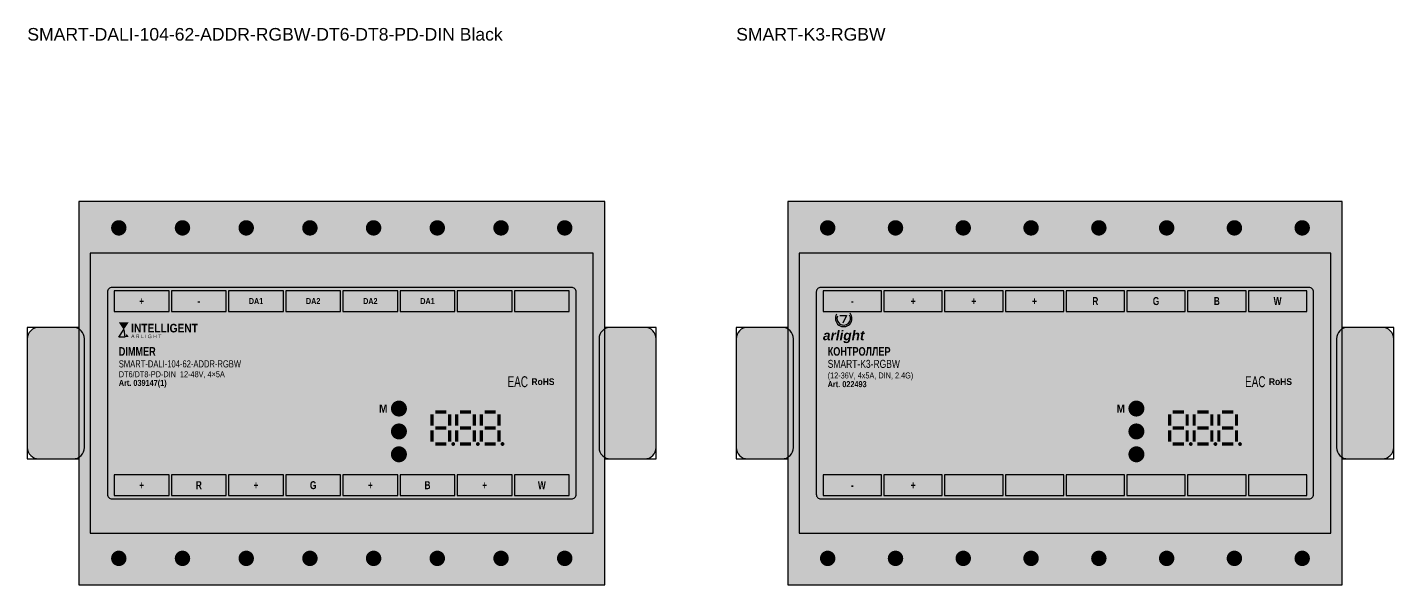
# Model space of a CAD drawing. Header units: millimetres. Extents: x -123 to 1275, y -651 to 54.
# Drawn here: x 496 to 735, y -629.1 to -531.6 of the extents above; entities that cross this region are included whole.
import ezdxf
from ezdxf.enums import TextEntityAlignment as Align

# ---------------------------------------------------------------- set-up
doc = ezdxf.new("R2010")
doc.units = ezdxf.units.MM
doc.styles.add('AL_Arial', font='arial.ttf')
doc.styles.add('AL_ArialBd', font='arialbd.ttf')
doc.styles.add('AL_ArialBdI', font='arialbi.ttf')
doc.styles.add('AL_ArialN', font='ARIALN.TTF')

# ---------------------------------------------------------------- blocks, each defined once
blk = doc.blocks.new('SMART-DALI-104-62-ADDR-RGBW-DT6-DT8-PD-DIN Black')
at = {"true_color": 0x2c2c2e}
blk.add_hatch(color=250, dxfattribs=at).paths.add_polyline_path([(9, -33.5), (101, -33.5), (101, 33.5), (9, 33.5)])
at = {"true_color": 0x0c0c0e}
for points in [[(14.5, 27), (17.5, 27, 0.414214), (17.9, 27.4), (17.9, 30.4, 0.414214), (17.5, 30.8), (14.5, 30.8, 0.414214), (14.1, 30.4), (14.1, 27.4, 0.414214)], [(25.64, 27), (28.64, 27, 0.414214), (29.04, 27.4), (29.04, 30.4, 0.414214), (28.64, 30.8), (25.64, 30.8, 0.414214), (25.24, 30.4), (25.24, 27.4, 0.414214)], [(36.79, 27), (39.79, 27, 0.414214), (40.19, 27.4), (40.19, 30.4, 0.414214), (39.79, 30.8), (36.79, 30.8, 0.414214), (36.39, 30.4), (36.39, 27.4, 0.414214)], [(47.93, 27), (50.93, 27, 0.414214), (51.33, 27.4), (51.33, 30.4, 0.414214), (50.93, 30.8), (47.93, 30.8, 0.414214), (47.53, 30.4), (47.53, 27.4, 0.414214)], [(59.07, 27), (62.07, 27, 0.414214), (62.47, 27.4), (62.47, 30.4, 0.414214), (62.07, 30.8), (59.07, 30.8, 0.414214), (58.67, 30.4), (58.67, 27.4, 0.414214)], [(70.21, 27), (73.21, 27, 0.414214), (73.61, 27.4), (73.61, 30.4, 0.414214), (73.21, 30.8), (70.21, 30.8, 0.414214), (69.81, 30.4), (69.81, 27.4, 0.414214)], [(81.36, 27), (84.36, 27, 0.414214), (84.76, 27.4), (84.76, 30.4, 0.414214), (84.36, 30.8), (81.36, 30.8, 0.414214), (80.96, 30.4), (80.96, 27.4, 0.414214)], [(92.5, 27), (95.5, 27, 0.414214), (95.9, 27.4), (95.9, 30.4, 0.414214), (95.5, 30.8), (92.5, 30.8, 0.414214), (92.1, 30.4), (92.1, 27.4, 0.414214)], [(14.5, -30.8), (17.5, -30.8, 0.414214), (17.9, -30.4), (17.9, -27.4, 0.414214), (17.5, -27), (14.5, -27, 0.414214), (14.1, -27.4), (14.1, -30.4, 0.414214)], [(25.64, -30.8), (28.64, -30.8, 0.414214), (29.04, -30.4), (29.04, -27.4, 0.414214), (28.64, -27), (25.64, -27, 0.414214), (25.24, -27.4), (25.24, -30.4, 0.414214)], [(36.79, -30.8), (39.79, -30.8, 0.414214), (40.19, -30.4), (40.19, -27.4, 0.414214), (39.79, -27), (36.79, -27, 0.414214), (36.39, -27.4), (36.39, -30.4, 0.414214)], [(47.93, -30.8), (50.93, -30.8, 0.414214), (51.33, -30.4), (51.33, -27.4, 0.414214), (50.93, -27), (47.93, -27, 0.414214), (47.53, -27.4), (47.53, -30.4, 0.414214)], [(59.07, -30.8), (62.07, -30.8, 0.414214), (62.47, -30.4), (62.47, -27.4, 0.414214), (62.07, -27), (59.07, -27, 0.414214), (58.67, -27.4), (58.67, -30.4, 0.414214)], [(70.21, -30.8), (73.21, -30.8, 0.414214), (73.61, -30.4), (73.61, -27.4, 0.414214), (73.21, -27), (70.21, -27, 0.414214), (69.81, -27.4), (69.81, -30.4, 0.414214)], [(81.36, -30.8), (84.36, -30.8, 0.414214), (84.76, -30.4), (84.76, -27.4, 0.414214), (84.36, -27), (81.36, -27, 0.414214), (80.96, -27.4), (80.96, -30.4, 0.414214)], [(92.5, -30.8), (95.5, -30.8, 0.414214), (95.9, -30.4), (95.9, -27.4, 0.414214), (95.5, -27), (92.5, -27, 0.414214), (92.1, -27.4), (92.1, -30.4, 0.414214)]]:
    blk.add_hatch(color=168, dxfattribs=at).paths.add_polyline_path(points)
at = {"true_color": 0x42965c}
h = blk.add_hatch(color=105, dxfattribs=at)
edge = h.paths.add_edge_path()
edge.add_arc((16, 28.9), 1.35, 0, 360)
h = blk.add_hatch(color=105, dxfattribs=at)
edge = h.paths.add_edge_path()
edge.add_arc((27.14, 28.9), 1.35, 0, 360)
h = blk.add_hatch(color=105, dxfattribs=at)
edge = h.paths.add_edge_path()
edge.add_arc((38.29, 28.9), 1.35, 0, 360)
h = blk.add_hatch(color=105, dxfattribs=at)
edge = h.paths.add_edge_path()
edge.add_arc((49.43, 28.9), 1.35, 0, 360)
h = blk.add_hatch(color=105, dxfattribs=at)
edge = h.paths.add_edge_path()
edge.add_arc((60.57, 28.9), 1.35, 0, 360)
h = blk.add_hatch(color=105, dxfattribs=at)
edge = h.paths.add_edge_path()
edge.add_arc((71.71, 28.9), 1.35, 0, 360)
h = blk.add_hatch(color=105, dxfattribs=at)
edge = h.paths.add_edge_path()
edge.add_arc((82.86, 28.9), 1.35, 0, 360)
h = blk.add_hatch(color=105, dxfattribs=at)
edge = h.paths.add_edge_path()
edge.add_arc((94, 28.9), 1.35, 0, 360)
at = {"true_color": 0x313133}
blk.add_hatch(color=250, dxfattribs=at).paths.add_polyline_path([(11, -24.5), (99, -24.5), (99, 24.5), (11, 24.5)])
at = {"true_color": 0x101012}
for points in [[(15.2, 19.5), (15.6, 19.5, 0.414214), (15.9, 19.8), (15.9, 23.2, 0.414214), (15.6, 23.5), (15.2, 23.5, 0.414214), (14.9, 23.2), (14.9, 19.8, 0.414214)], [(19.6, 19.5), (20, 19.5, 0.414214), (20.3, 19.8), (20.3, 23.2, 0.414214), (20, 23.5), (19.6, 23.5, 0.414214), (19.3, 23.2), (19.3, 19.8, 0.414214)], [(24, 19.5), (24.4, 19.5, 0.414214), (24.7, 19.8), (24.7, 23.2, 0.414214), (24.4, 23.5), (24, 23.5, 0.414214), (23.7, 23.2), (23.7, 19.8, 0.414214)], [(28.4, 19.5), (28.8, 19.5, 0.414214), (29.1, 19.8), (29.1, 23.2, 0.414214), (28.8, 23.5), (28.4, 23.5, 0.414214), (28.1, 23.2), (28.1, 19.8, 0.414214)], [(32.8, 19.5), (33.2, 19.5, 0.414214), (33.5, 19.8), (33.5, 23.2, 0.414214), (33.2, 23.5), (32.8, 23.5, 0.414214), (32.5, 23.2), (32.5, 19.8, 0.414214)], [(37.2, 19.5), (37.6, 19.5, 0.414214), (37.9, 19.8), (37.9, 23.2, 0.414214), (37.6, 23.5), (37.2, 23.5, 0.414214), (36.9, 23.2), (36.9, 19.8, 0.414214)], [(41.6, 19.5), (42, 19.5, 0.414214), (42.3, 19.8), (42.3, 23.2, 0.414214), (42, 23.5), (41.6, 23.5, 0.414214), (41.3, 23.2), (41.3, 19.8, 0.414214)], [(46, 19.5), (46.4, 19.5, 0.414214), (46.7, 19.8), (46.7, 23.2, 0.414214), (46.4, 23.5), (46, 23.5, 0.414214), (45.7, 23.2), (45.7, 19.8, 0.414214)], [(50.4, 19.5), (50.8, 19.5, 0.414214), (51.1, 19.8), (51.1, 23.2, 0.414214), (50.8, 23.5), (50.4, 23.5, 0.414214), (50.1, 23.2), (50.1, 19.8, 0.414214)], [(54.8, 19.5), (55.2, 19.5, 0.414214), (55.5, 19.8), (55.5, 23.2, 0.414214), (55.2, 23.5), (54.8, 23.5, 0.414214), (54.5, 23.2), (54.5, 19.8, 0.414214)], [(59.2, 19.5), (59.6, 19.5, 0.414214), (59.9, 19.8), (59.9, 23.2, 0.414214), (59.6, 23.5), (59.2, 23.5, 0.414214), (58.9, 23.2), (58.9, 19.8, 0.414214)], [(63.6, 19.5), (64, 19.5, 0.414214), (64.3, 19.8), (64.3, 23.2, 0.414214), (64, 23.5), (63.6, 23.5, 0.414214), (63.3, 23.2), (63.3, 19.8, 0.414214)], [(68, 19.5), (68.4, 19.5, 0.414214), (68.7, 19.8), (68.7, 23.2, 0.414214), (68.4, 23.5), (68, 23.5, 0.414214), (67.7, 23.2), (67.7, 19.8, 0.414214)], [(72.4, 19.5), (72.8, 19.5, 0.414214), (73.1, 19.8), (73.1, 23.2, 0.414214), (72.8, 23.5), (72.4, 23.5, 0.414214), (72.1, 23.2), (72.1, 19.8, 0.414214)], [(76.8, 19.5), (77.2, 19.5, 0.414214), (77.5, 19.8), (77.5, 23.2, 0.414214), (77.2, 23.5), (76.8, 23.5, 0.414214), (76.5, 23.2), (76.5, 19.8, 0.414214)], [(81.2, 19.5), (81.6, 19.5, 0.414214), (81.9, 19.8), (81.9, 23.2, 0.414214), (81.6, 23.5), (81.2, 23.5, 0.414214), (80.9, 23.2), (80.9, 19.8, 0.414214)], [(85.6, 19.5), (86, 19.5, 0.414214), (86.3, 19.8), (86.3, 23.2, 0.414214), (86, 23.5), (85.6, 23.5, 0.414214), (85.3, 23.2), (85.3, 19.8, 0.414214)], [(90, 19.5), (90.4, 19.5, 0.414214), (90.7, 19.8), (90.7, 23.2, 0.414214), (90.4, 23.5), (90, 23.5, 0.414214), (89.7, 23.2), (89.7, 19.8, 0.414214)], [(94.4, 19.5), (94.8, 19.5, 0.414214), (95.1, 19.8), (95.1, 23.2, 0.414214), (94.8, 23.5), (94.4, 23.5, 0.414214), (94.1, 23.2), (94.1, 19.8, 0.414214)], [(15.2, -23.5), (15.6, -23.5, 0.414214), (15.9, -23.2), (15.9, -19.8, 0.414214), (15.6, -19.5), (15.2, -19.5, 0.414214), (14.9, -19.8), (14.9, -23.2, 0.414214)], [(19.6, -23.5), (20, -23.5, 0.414214), (20.3, -23.2), (20.3, -19.8, 0.414214), (20, -19.5), (19.6, -19.5, 0.414214), (19.3, -19.8), (19.3, -23.2, 0.414214)], [(24, -23.5), (24.4, -23.5, 0.414214), (24.7, -23.2), (24.7, -19.8, 0.414214), (24.4, -19.5), (24, -19.5, 0.414214), (23.7, -19.8), (23.7, -23.2, 0.414214)], [(28.4, -23.5), (28.8, -23.5, 0.414214), (29.1, -23.2), (29.1, -19.8, 0.414214), (28.8, -19.5), (28.4, -19.5, 0.414214), (28.1, -19.8), (28.1, -23.2, 0.414214)], [(32.8, -23.5), (33.2, -23.5, 0.414214), (33.5, -23.2), (33.5, -19.8, 0.414214), (33.2, -19.5), (32.8, -19.5, 0.414214), (32.5, -19.8), (32.5, -23.2, 0.414214)], [(37.2, -23.5), (37.6, -23.5, 0.414214), (37.9, -23.2), (37.9, -19.8, 0.414214), (37.6, -19.5), (37.2, -19.5, 0.414214), (36.9, -19.8), (36.9, -23.2, 0.414214)], [(41.6, -23.5), (42, -23.5, 0.414214), (42.3, -23.2), (42.3, -19.8, 0.414214), (42, -19.5), (41.6, -19.5, 0.414214), (41.3, -19.8), (41.3, -23.2, 0.414214)], [(46, -23.5), (46.4, -23.5, 0.414214), (46.7, -23.2), (46.7, -19.8, 0.414214), (46.4, -19.5), (46, -19.5, 0.414214), (45.7, -19.8), (45.7, -23.2, 0.414214)], [(50.4, -23.5), (50.8, -23.5, 0.414214), (51.1, -23.2), (51.1, -19.8, 0.414214), (50.8, -19.5), (50.4, -19.5, 0.414214), (50.1, -19.8), (50.1, -23.2, 0.414214)], [(54.8, -23.5), (55.2, -23.5, 0.414214), (55.5, -23.2), (55.5, -19.8, 0.414214), (55.2, -19.5), (54.8, -19.5, 0.414214), (54.5, -19.8), (54.5, -23.2, 0.414214)], [(59.2, -23.5), (59.6, -23.5, 0.414214), (59.9, -23.2), (59.9, -19.8, 0.414214), (59.6, -19.5), (59.2, -19.5, 0.414214), (58.9, -19.8), (58.9, -23.2, 0.414214)], [(63.6, -23.5), (64, -23.5, 0.414214), (64.3, -23.2), (64.3, -19.8, 0.414214), (64, -19.5), (63.6, -19.5, 0.414214), (63.3, -19.8), (63.3, -23.2, 0.414214)], [(68, -23.5), (68.4, -23.5, 0.414214), (68.7, -23.2), (68.7, -19.8, 0.414214), (68.4, -19.5), (68, -19.5, 0.414214), (67.7, -19.8), (67.7, -23.2, 0.414214)], [(72.4, -23.5), (72.8, -23.5, 0.414214), (73.1, -23.2), (73.1, -19.8, 0.414214), (72.8, -19.5), (72.4, -19.5, 0.414214), (72.1, -19.8), (72.1, -23.2, 0.414214)], [(76.8, -23.5), (77.2, -23.5, 0.414214), (77.5, -23.2), (77.5, -19.8, 0.414214), (77.2, -19.5), (76.8, -19.5, 0.414214), (76.5, -19.8), (76.5, -23.2, 0.414214)], [(81.2, -23.5), (81.6, -23.5, 0.414214), (81.9, -23.2), (81.9, -19.8, 0.414214), (81.6, -19.5), (81.2, -19.5, 0.414214), (80.9, -19.8), (80.9, -23.2, 0.414214)], [(85.6, -23.5), (86, -23.5, 0.414214), (86.3, -23.2), (86.3, -19.8, 0.414214), (86, -19.5), (85.6, -19.5, 0.414214), (85.3, -19.8), (85.3, -23.2, 0.414214)], [(90, -23.5), (90.4, -23.5, 0.414214), (90.7, -23.2), (90.7, -19.8, 0.414214), (90.4, -19.5), (90, -19.5, 0.414214), (89.7, -19.8), (89.7, -23.2, 0.414214)], [(94.4, -23.5), (94.8, -23.5, 0.414214), (95.1, -23.2), (95.1, -19.8, 0.414214), (94.8, -19.5), (94.4, -19.5, 0.414214), (94.1, -19.8), (94.1, -23.2, 0.414214)]]:
    blk.add_hatch(color=250, dxfattribs=at).paths.add_polyline_path(points)
at = {"true_color": 0x353538}
blk.add_hatch(color=250, dxfattribs=at).paths.add_polyline_path([(14.8, -18.5), (95.2, -18.5, 0.414214), (96, -17.7), (96, 17.7, 0.414214), (95.2, 18.5), (14.8, 18.5, 0.414214), (14, 17.7), (14, -17.7, 0.414214)])
at = {"true_color": 0xe2e2e2}
blk.add_hatch(color=254, dxfattribs=at).paths.add_polyline_path([(16, 12.39), (17.73, 12.39), (16.86, 11.1)])
at = {"true_color": 0x2e2e30}
for points in [[(2, -11.5), (8, -11.5, 0.414214), (10, -9.5), (10, 9.5, 0.414214), (8, 11.5), (2, 11.5, 0.414214), (0, 9.5), (0, -9.5, 0.414214)], [(102, -11.5), (108, -11.5, 0.414214), (110, -9.5), (110, 9.5, 0.414214), (108, 11.5), (102, 11.5, 0.414214), (100, 9.5), (100, -9.5, 0.414214)]]:
    blk.add_hatch(color=250, dxfattribs=at).paths.add_polyline_path(points)
at = {"true_color": 0xe2282e}
blk.add_hatch(color=242, dxfattribs=at).paths.add_polyline_path([(17.07, 9.81), (17.73, 9.81), (17.4, 10.36)])
at = {"true_color": 0x0e0e10}
for points in [[(4.31, -3.2), (4.33, -3.2, 0.414214), (6.02, -1.51), (6.02, 1.51, 0.414214), (4.33, 3.2), (4.31, 3.2, 0.414214), (2.62, 1.51), (2.62, -1.51, 0.414214)], [(105.67, -3.2), (105.69, -3.2, 0.414214), (107.38, -1.51), (107.38, 1.51, 0.414214), (105.69, 3.2), (105.67, 3.2, 0.414214), (103.98, 1.51), (103.98, -1.51, 0.414214)]]:
    blk.add_hatch(color=168, dxfattribs=at).paths.add_polyline_path(points)
at = {"true_color": 0x141416}
h = blk.add_hatch(color=250, dxfattribs=at)
edge = h.paths.add_edge_path()
edge.add_arc((65, -2.7), 1.4, 0, 360)
at = {"true_color": 0x18181a}
blk.add_hatch(color=250, dxfattribs=at).paths.add_polyline_path([(69, -11), (86, -11), (86, -1), (69, -1)])
at = {"true_color": 0xececec}
for points in [[(70.52, -5.71), (71.08, -5.71), (71.08, -3.69), (70.52, -3.69)], [(71.36, -3.58), (73.32, -3.58), (73.32, -3.02), (71.36, -3.02)], [(73.6, -5.71), (74.16, -5.71), (74.16, -3.69), (73.6, -3.69)], [(74.83, -5.71), (75.39, -5.71), (75.39, -3.69), (74.83, -3.69)], [(75.67, -3.58), (77.63, -3.58), (77.63, -3.02), (75.67, -3.02)], [(77.91, -5.71), (78.47, -5.71), (78.47, -3.69), (77.91, -3.69)], [(79.14, -5.71), (79.7, -5.71), (79.7, -3.69), (79.14, -3.69)], [(79.98, -3.58), (81.94, -3.58), (81.94, -3.02), (79.98, -3.02)], [(82.22, -5.71), (82.78, -5.71), (82.78, -3.69), (82.22, -3.69)], [(70.52, -8.51), (71.08, -8.51), (71.08, -6.49), (70.52, -6.49)], [(71.36, -6.38), (73.32, -6.38), (73.32, -5.82), (71.36, -5.82)], [(73.6, -8.51), (74.16, -8.51), (74.16, -6.49), (73.6, -6.49)], [(74.83, -8.51), (75.39, -8.51), (75.39, -6.49), (74.83, -6.49)], [(75.67, -6.38), (77.63, -6.38), (77.63, -5.82), (75.67, -5.82)], [(77.91, -8.51), (78.47, -8.51), (78.47, -6.49), (77.91, -6.49)], [(79.14, -8.51), (79.7, -8.51), (79.7, -6.49), (79.14, -6.49)], [(79.98, -6.38), (81.94, -6.38), (81.94, -5.82), (79.98, -5.82)], [(82.22, -8.51), (82.78, -8.51), (82.78, -6.49), (82.22, -6.49)], [(71.36, -9.18), (73.32, -9.18), (73.32, -8.62), (71.36, -8.62)], [(75.67, -9.18), (77.63, -9.18), (77.63, -8.62), (75.67, -8.62)], [(79.98, -9.18), (81.94, -9.18), (81.94, -8.62), (79.98, -8.62)]]:
    blk.add_hatch(color=7, dxfattribs=at).paths.add_polyline_path(points)
at = {"true_color": 0x141416}
h = blk.add_hatch(color=250, dxfattribs=at)
edge = h.paths.add_edge_path()
edge.add_arc((65, -6.7), 1.4, 0, 360)
h = blk.add_hatch(color=250, dxfattribs=at)
edge = h.paths.add_edge_path()
edge.add_arc((65, -10.7), 1.4, 0, 360)
at = {"true_color": 0xececec}
h = blk.add_hatch(color=7, dxfattribs=at)
edge = h.paths.add_edge_path()
edge.add_arc((74.5, -8.9), 0.336, 0, 360)
h = blk.add_hatch(color=7, dxfattribs=at)
edge = h.paths.add_edge_path()
edge.add_arc((78.81, -8.9), 0.336, 0, 360)
h = blk.add_hatch(color=7, dxfattribs=at)
edge = h.paths.add_edge_path()
edge.add_arc((83.12, -8.9), 0.336, 0, 360)
at = {"true_color": 0x42965c}
h = blk.add_hatch(color=105, dxfattribs=at)
edge = h.paths.add_edge_path()
edge.add_arc((16, -28.9), 1.35, 0, 360)
h = blk.add_hatch(color=105, dxfattribs=at)
edge = h.paths.add_edge_path()
edge.add_arc((27.14, -28.9), 1.35, 0, 360)
h = blk.add_hatch(color=105, dxfattribs=at)
edge = h.paths.add_edge_path()
edge.add_arc((38.29, -28.9), 1.35, 0, 360)
h = blk.add_hatch(color=105, dxfattribs=at)
edge = h.paths.add_edge_path()
edge.add_arc((49.43, -28.9), 1.35, 0, 360)
h = blk.add_hatch(color=105, dxfattribs=at)
edge = h.paths.add_edge_path()
edge.add_arc((60.57, -28.9), 1.35, 0, 360)
h = blk.add_hatch(color=105, dxfattribs=at)
edge = h.paths.add_edge_path()
edge.add_arc((71.71, -28.9), 1.35, 0, 360)
h = blk.add_hatch(color=105, dxfattribs=at)
edge = h.paths.add_edge_path()
edge.add_arc((82.86, -28.9), 1.35, 0, 360)
h = blk.add_hatch(color=105, dxfattribs=at)
edge = h.paths.add_edge_path()
edge.add_arc((94, -28.9), 1.35, 0, 360)
at = {"color": 109, "true_color": 0x1c5432}
for p, q in [((15.2, 28.9), (16.8, 28.9)), ((26.34, 28.9), (27.94, 28.9)), ((37.49, 28.9), (39.09, 28.9)), ((48.63, 28.9), (50.23, 28.9)), ((59.77, 28.9), (61.37, 28.9)), ((70.91, 28.9), (72.51, 28.9)), ((82.06, 28.9), (83.66, 28.9)), ((93.2, 28.9), (94.8, 28.9)), ((15.2, -28.9), (16.8, -28.9)), ((26.34, -28.9), (27.94, -28.9)), ((37.49, -28.9), (39.09, -28.9)), ((48.63, -28.9), (50.23, -28.9)), ((59.77, -28.9), (61.37, -28.9)), ((70.91, -28.9), (72.51, -28.9)), ((82.06, -28.9), (83.66, -28.9)), ((93.2, -28.9), (94.8, -28.9))]:
    blk.add_line(p, q, dxfattribs=at)
blk.add_lwpolyline([(0, -11.5), (9, -11.5), (9, -33.5), (101, -33.5), (101, -11.5), (110, -11.5), (110, 11.5), (101, 11.5), (101, 33.5), (9, 33.5), (9, 11.5), (0, 11.5)], close=True)
at = {"color": 251, "true_color": 0x545458}
for points in [[(9, -33.5), (101, -33.5), (101, 33.5), (9, 33.5)], [(11, -24.5), (99, -24.5), (99, 24.5), (11, 24.5)]]:
    blk.add_lwpolyline(points, close=True, dxfattribs=at)
for points in [[(14.8, -18.5), (95.2, -18.5, 0.414214), (96, -17.7), (96, 17.7, 0.414214), (95.2, 18.5), (14.8, 18.5, 0.414214), (14, 17.7), (14, -17.7, 0.414214)], [(2, -11.5), (8, -11.5, 0.414214), (10, -9.5), (10, 9.5, 0.414214), (8, 11.5), (2, 11.5, 0.414214), (0, 9.5), (0, -9.5, 0.414214)], [(102, -11.5), (108, -11.5, 0.414214), (110, -9.5), (110, 9.5, 0.414214), (108, 11.5), (102, 11.5, 0.414214), (100, 9.5), (100, -9.5, 0.414214)]]:
    blk.add_lwpolyline(points, format="xyb", close=True, dxfattribs=at)
at = {"color": 254, "true_color": 0xe2e2e2}
for points in [[(15.2, 14.3), (24.8, 14.3), (24.8, 17.9), (15.2, 17.9)], [(25.2, 14.3), (34.8, 14.3), (34.8, 17.9), (25.2, 17.9)], [(35.2, 14.3), (44.8, 14.3), (44.8, 17.9), (35.2, 17.9)], [(45.2, 14.3), (54.8, 14.3), (54.8, 17.9), (45.2, 17.9)], [(55.2, 14.3), (64.8, 14.3), (64.8, 17.9), (55.2, 17.9)], [(65.2, 14.3), (74.8, 14.3), (74.8, 17.9), (65.2, 17.9)], [(75.2, 14.3), (84.8, 14.3), (84.8, 17.9), (75.2, 17.9)], [(85.2, 14.3), (94.8, 14.3), (94.8, 17.9), (85.2, 17.9)], [(16, 9.81), (16.86, 11.1), (17.07, 9.81)], [(15.2, -17.9), (24.8, -17.9), (24.8, -14.3), (15.2, -14.3)], [(25.2, -17.9), (34.8, -17.9), (34.8, -14.3), (25.2, -14.3)], [(35.2, -17.9), (44.8, -17.9), (44.8, -14.3), (35.2, -14.3)], [(45.2, -17.9), (54.8, -17.9), (54.8, -14.3), (45.2, -14.3)], [(55.2, -17.9), (64.8, -17.9), (64.8, -14.3), (55.2, -14.3)], [(65.2, -17.9), (74.8, -17.9), (74.8, -14.3), (65.2, -14.3)], [(75.2, -17.9), (84.8, -17.9), (84.8, -14.3), (75.2, -14.3)], [(85.2, -17.9), (94.8, -17.9), (94.8, -14.3), (85.2, -14.3)]]:
    blk.add_lwpolyline(points, close=True, dxfattribs=at)
at = {"color": 254, "true_color": 0xe2e2e2, "style": 'AL_ArialBd', "width": 0.75}
for s, height, p in [('+', 1.4, (20, 16.1)), ('-', 1.4, (30, 16.1)), ('DA1', 1.05, (40, 16.1)), ('DA2', 1.05, (50, 16.1)), ('DA2', 1.05, (60, 16.1)), ('DA1', 1.05, (70, 16.1)), ('+', 1.4, (20, -16.1)), ('R', 1.4, (30, -16.1)), ('+', 1.4, (40, -16.1)), ('G', 1.4, (50, -16.1)), ('+', 1.4, (60, -16.1)), ('B', 1.4, (70, -16.1)), ('+', 1.4, (80, -16.1)), ('W', 1.4, (90, -16.1))]:
    blk.add_text(s, height=height, dxfattribs=at).set_placement(p, align=Align.MIDDLE_CENTER)
at = {"color": 254, "true_color": 0xe2e2e2}
for s, height, style, width, p in [('INTELLIGENT', 1.5, 'AL_ArialBd', 0.85, (18.16, 11.37)), ('DIMMER', 1.5, 'AL_ArialBd', 0.76, (16, 7.3)), ('SMART-DALI-104-62-ADDR-RGBW', 1.25, 'AL_Arial', 0.76, (16, 5.12)), ('DT6/DT8-PD-DIN  12-48V, 4×5A', 1.05, 'AL_Arial', 0.76, (16, 3.31)), ('EAC', 1.9, 'AL_ArialN', 0.8, (84, 2)), ('RoHS', 1.178, 'AL_ArialBd', 0.9, (88.18, 2)), ('Art. 039147(1)', 1.05, 'AL_ArialBd', 0.76, (16, 1.79))]:
    blk.add_text(s, height=height, dxfattribs=dict(at, style=style, width=width)).set_placement(p, align=Align.MIDDLE_LEFT)
at = {"color": 254, "true_color": 0xe2e2e2, "style": 'AL_Arial'}
blk.add_text('A R L I G H T', height=0.63, dxfattribs=at).set_placement((18.16, 9.93), align=Align.MIDDLE_LEFT)
at = {"color": 254, "true_color": 0xe2e2e2, "style": 'AL_ArialBd', "width": 0.9}
blk.add_text('M', height=1.4, dxfattribs=at).set_placement((63, -2.7), align=Align.MIDDLE_RIGHT)
blk = doc.blocks.new('SMART-K3-RGBW')
at = {"true_color": 0xdddddb}
blk.add_hatch(color=254, dxfattribs=at).paths.add_polyline_path([(9, -33.5), (106, -33.5), (106, 33.5), (9, 33.5)])
at = {"true_color": 0x28282a}
for points in [[(14.5, 27), (17.5, 27, 0.414214), (17.9, 27.4), (17.9, 30.4, 0.414214), (17.5, 30.8), (14.5, 30.8, 0.414214), (14.1, 30.4), (14.1, 27.4, 0.414214)], [(26.36, 27), (29.36, 27, 0.414214), (29.76, 27.4), (29.76, 30.4, 0.414214), (29.36, 30.8), (26.36, 30.8, 0.414214), (25.96, 30.4), (25.96, 27.4, 0.414214)], [(38.21, 27), (41.21, 27, 0.414214), (41.61, 27.4), (41.61, 30.4, 0.414214), (41.21, 30.8), (38.21, 30.8, 0.414214), (37.81, 30.4), (37.81, 27.4, 0.414214)], [(50.07, 27), (53.07, 27, 0.414214), (53.47, 27.4), (53.47, 30.4, 0.414214), (53.07, 30.8), (50.07, 30.8, 0.414214), (49.67, 30.4), (49.67, 27.4, 0.414214)], [(61.93, 27), (64.93, 27, 0.414214), (65.33, 27.4), (65.33, 30.4, 0.414214), (64.93, 30.8), (61.93, 30.8, 0.414214), (61.53, 30.4), (61.53, 27.4, 0.414214)], [(73.79, 27), (76.79, 27, 0.414214), (77.19, 27.4), (77.19, 30.4, 0.414214), (76.79, 30.8), (73.79, 30.8, 0.414214), (73.39, 30.4), (73.39, 27.4, 0.414214)], [(85.64, 27), (88.64, 27, 0.414214), (89.04, 27.4), (89.04, 30.4, 0.414214), (88.64, 30.8), (85.64, 30.8, 0.414214), (85.24, 30.4), (85.24, 27.4, 0.414214)], [(97.5, 27), (100.5, 27, 0.414214), (100.9, 27.4), (100.9, 30.4, 0.414214), (100.5, 30.8), (97.5, 30.8, 0.414214), (97.1, 30.4), (97.1, 27.4, 0.414214)], [(4.31, -3.2), (4.33, -3.2, 0.414214), (6.02, -1.51), (6.02, 1.51, 0.414214), (4.33, 3.2), (4.31, 3.2, 0.414214), (2.62, 1.51), (2.62, -1.51, 0.414214)], [(110.67, -3.2), (110.69, -3.2, 0.414214), (112.38, -1.51), (112.38, 1.51, 0.414214), (110.69, 3.2), (110.67, 3.2, 0.414214), (108.98, 1.51), (108.98, -1.51, 0.414214)], [(14.5, -30.8), (17.5, -30.8, 0.414214), (17.9, -30.4), (17.9, -27.4, 0.414214), (17.5, -27), (14.5, -27, 0.414214), (14.1, -27.4), (14.1, -30.4, 0.414214)], [(26.36, -30.8), (29.36, -30.8, 0.414214), (29.76, -30.4), (29.76, -27.4, 0.414214), (29.36, -27), (26.36, -27, 0.414214), (25.96, -27.4), (25.96, -30.4, 0.414214)], [(38.21, -30.8), (41.21, -30.8, 0.414214), (41.61, -30.4), (41.61, -27.4, 0.414214), (41.21, -27), (38.21, -27, 0.414214), (37.81, -27.4), (37.81, -30.4, 0.414214)], [(50.07, -30.8), (53.07, -30.8, 0.414214), (53.47, -30.4), (53.47, -27.4, 0.414214), (53.07, -27), (50.07, -27, 0.414214), (49.67, -27.4), (49.67, -30.4, 0.414214)], [(61.93, -30.8), (64.93, -30.8, 0.414214), (65.33, -30.4), (65.33, -27.4, 0.414214), (64.93, -27), (61.93, -27, 0.414214), (61.53, -27.4), (61.53, -30.4, 0.414214)], [(73.79, -30.8), (76.79, -30.8, 0.414214), (77.19, -30.4), (77.19, -27.4, 0.414214), (76.79, -27), (73.79, -27, 0.414214), (73.39, -27.4), (73.39, -30.4, 0.414214)], [(85.64, -30.8), (88.64, -30.8, 0.414214), (89.04, -30.4), (89.04, -27.4, 0.414214), (88.64, -27), (85.64, -27, 0.414214), (85.24, -27.4), (85.24, -30.4, 0.414214)], [(97.5, -30.8), (100.5, -30.8, 0.414214), (100.9, -30.4), (100.9, -27.4, 0.414214), (100.5, -27), (97.5, -27, 0.414214), (97.1, -27.4), (97.1, -30.4, 0.414214)]]:
    blk.add_hatch(color=250, dxfattribs=at).paths.add_polyline_path(points)
at = {"true_color": 0x42965c}
h = blk.add_hatch(color=105, dxfattribs=at)
edge = h.paths.add_edge_path()
edge.add_arc((16, 28.9), 1.35, 0, 360)
h = blk.add_hatch(color=105, dxfattribs=at)
edge = h.paths.add_edge_path()
edge.add_arc((27.86, 28.9), 1.35, 0, 360)
h = blk.add_hatch(color=105, dxfattribs=at)
edge = h.paths.add_edge_path()
edge.add_arc((39.71, 28.9), 1.35, 0, 360)
h = blk.add_hatch(color=105, dxfattribs=at)
edge = h.paths.add_edge_path()
edge.add_arc((51.57, 28.9), 1.35, 0, 360)
h = blk.add_hatch(color=105, dxfattribs=at)
edge = h.paths.add_edge_path()
edge.add_arc((63.43, 28.9), 1.35, 0, 360)
h = blk.add_hatch(color=105, dxfattribs=at)
edge = h.paths.add_edge_path()
edge.add_arc((75.29, 28.9), 1.35, 0, 360)
h = blk.add_hatch(color=105, dxfattribs=at)
edge = h.paths.add_edge_path()
edge.add_arc((87.14, 28.9), 1.35, 0, 360)
h = blk.add_hatch(color=105, dxfattribs=at)
edge = h.paths.add_edge_path()
edge.add_arc((99, 28.9), 1.35, 0, 360)
at = {"true_color": 0xe6e6e4}
blk.add_hatch(color=254, dxfattribs=at).paths.add_polyline_path([(11, -24.5), (104, -24.5), (104, 24.5), (11, 24.5)])
at = {"true_color": 0x969696}
for points in [[(15.5, 19.5), (15.9, 19.5, 0.414214), (16.2, 19.8), (16.2, 23.2, 0.414214), (15.9, 23.5), (15.5, 23.5, 0.414214), (15.2, 23.2), (15.2, 19.8, 0.414214)], [(19.9, 19.5), (20.3, 19.5, 0.414214), (20.6, 19.8), (20.6, 23.2, 0.414214), (20.3, 23.5), (19.9, 23.5, 0.414214), (19.6, 23.2), (19.6, 19.8, 0.414214)], [(24.3, 19.5), (24.7, 19.5, 0.414214), (25, 19.8), (25, 23.2, 0.414214), (24.7, 23.5), (24.3, 23.5, 0.414214), (24, 23.2), (24, 19.8, 0.414214)], [(28.7, 19.5), (29.1, 19.5, 0.414214), (29.4, 19.8), (29.4, 23.2, 0.414214), (29.1, 23.5), (28.7, 23.5, 0.414214), (28.4, 23.2), (28.4, 19.8, 0.414214)], [(33.1, 19.5), (33.5, 19.5, 0.414214), (33.8, 19.8), (33.8, 23.2, 0.414214), (33.5, 23.5), (33.1, 23.5, 0.414214), (32.8, 23.2), (32.8, 19.8, 0.414214)], [(37.5, 19.5), (37.9, 19.5, 0.414214), (38.2, 19.8), (38.2, 23.2, 0.414214), (37.9, 23.5), (37.5, 23.5, 0.414214), (37.2, 23.2), (37.2, 19.8, 0.414214)], [(41.9, 19.5), (42.3, 19.5, 0.414214), (42.6, 19.8), (42.6, 23.2, 0.414214), (42.3, 23.5), (41.9, 23.5, 0.414214), (41.6, 23.2), (41.6, 19.8, 0.414214)], [(46.3, 19.5), (46.7, 19.5, 0.414214), (47, 19.8), (47, 23.2, 0.414214), (46.7, 23.5), (46.3, 23.5, 0.414214), (46, 23.2), (46, 19.8, 0.414214)], [(50.7, 19.5), (51.1, 19.5, 0.414214), (51.4, 19.8), (51.4, 23.2, 0.414214), (51.1, 23.5), (50.7, 23.5, 0.414214), (50.4, 23.2), (50.4, 19.8, 0.414214)], [(55.1, 19.5), (55.5, 19.5, 0.414214), (55.8, 19.8), (55.8, 23.2, 0.414214), (55.5, 23.5), (55.1, 23.5, 0.414214), (54.8, 23.2), (54.8, 19.8, 0.414214)], [(59.5, 19.5), (59.9, 19.5, 0.414214), (60.2, 19.8), (60.2, 23.2, 0.414214), (59.9, 23.5), (59.5, 23.5, 0.414214), (59.2, 23.2), (59.2, 19.8, 0.414214)], [(63.9, 19.5), (64.3, 19.5, 0.414214), (64.6, 19.8), (64.6, 23.2, 0.414214), (64.3, 23.5), (63.9, 23.5, 0.414214), (63.6, 23.2), (63.6, 19.8, 0.414214)], [(68.3, 19.5), (68.7, 19.5, 0.414214), (69, 19.8), (69, 23.2, 0.414214), (68.7, 23.5), (68.3, 23.5, 0.414214), (68, 23.2), (68, 19.8, 0.414214)], [(72.7, 19.5), (73.1, 19.5, 0.414214), (73.4, 19.8), (73.4, 23.2, 0.414214), (73.1, 23.5), (72.7, 23.5, 0.414214), (72.4, 23.2), (72.4, 19.8, 0.414214)], [(77.1, 19.5), (77.5, 19.5, 0.414214), (77.8, 19.8), (77.8, 23.2, 0.414214), (77.5, 23.5), (77.1, 23.5, 0.414214), (76.8, 23.2), (76.8, 19.8, 0.414214)], [(81.5, 19.5), (81.9, 19.5, 0.414214), (82.2, 19.8), (82.2, 23.2, 0.414214), (81.9, 23.5), (81.5, 23.5, 0.414214), (81.2, 23.2), (81.2, 19.8, 0.414214)], [(85.9, 19.5), (86.3, 19.5, 0.414214), (86.6, 19.8), (86.6, 23.2, 0.414214), (86.3, 23.5), (85.9, 23.5, 0.414214), (85.6, 23.2), (85.6, 19.8, 0.414214)], [(90.3, 19.5), (90.7, 19.5, 0.414214), (91, 19.8), (91, 23.2, 0.414214), (90.7, 23.5), (90.3, 23.5, 0.414214), (90, 23.2), (90, 19.8, 0.414214)], [(94.7, 19.5), (95.1, 19.5, 0.414214), (95.4, 19.8), (95.4, 23.2, 0.414214), (95.1, 23.5), (94.7, 23.5, 0.414214), (94.4, 23.2), (94.4, 19.8, 0.414214)], [(99.1, 19.5), (99.5, 19.5, 0.414214), (99.8, 19.8), (99.8, 23.2, 0.414214), (99.5, 23.5), (99.1, 23.5, 0.414214), (98.8, 23.2), (98.8, 19.8, 0.414214)], [(15.5, -23.5), (15.9, -23.5, 0.414214), (16.2, -23.2), (16.2, -19.8, 0.414214), (15.9, -19.5), (15.5, -19.5, 0.414214), (15.2, -19.8), (15.2, -23.2, 0.414214)], [(19.9, -23.5), (20.3, -23.5, 0.414214), (20.6, -23.2), (20.6, -19.8, 0.414214), (20.3, -19.5), (19.9, -19.5, 0.414214), (19.6, -19.8), (19.6, -23.2, 0.414214)], [(24.3, -23.5), (24.7, -23.5, 0.414214), (25, -23.2), (25, -19.8, 0.414214), (24.7, -19.5), (24.3, -19.5, 0.414214), (24, -19.8), (24, -23.2, 0.414214)], [(28.7, -23.5), (29.1, -23.5, 0.414214), (29.4, -23.2), (29.4, -19.8, 0.414214), (29.1, -19.5), (28.7, -19.5, 0.414214), (28.4, -19.8), (28.4, -23.2, 0.414214)], [(33.1, -23.5), (33.5, -23.5, 0.414214), (33.8, -23.2), (33.8, -19.8, 0.414214), (33.5, -19.5), (33.1, -19.5, 0.414214), (32.8, -19.8), (32.8, -23.2, 0.414214)], [(37.5, -23.5), (37.9, -23.5, 0.414214), (38.2, -23.2), (38.2, -19.8, 0.414214), (37.9, -19.5), (37.5, -19.5, 0.414214), (37.2, -19.8), (37.2, -23.2, 0.414214)], [(41.9, -23.5), (42.3, -23.5, 0.414214), (42.6, -23.2), (42.6, -19.8, 0.414214), (42.3, -19.5), (41.9, -19.5, 0.414214), (41.6, -19.8), (41.6, -23.2, 0.414214)], [(46.3, -23.5), (46.7, -23.5, 0.414214), (47, -23.2), (47, -19.8, 0.414214), (46.7, -19.5), (46.3, -19.5, 0.414214), (46, -19.8), (46, -23.2, 0.414214)], [(50.7, -23.5), (51.1, -23.5, 0.414214), (51.4, -23.2), (51.4, -19.8, 0.414214), (51.1, -19.5), (50.7, -19.5, 0.414214), (50.4, -19.8), (50.4, -23.2, 0.414214)], [(55.1, -23.5), (55.5, -23.5, 0.414214), (55.8, -23.2), (55.8, -19.8, 0.414214), (55.5, -19.5), (55.1, -19.5, 0.414214), (54.8, -19.8), (54.8, -23.2, 0.414214)], [(59.5, -23.5), (59.9, -23.5, 0.414214), (60.2, -23.2), (60.2, -19.8, 0.414214), (59.9, -19.5), (59.5, -19.5, 0.414214), (59.2, -19.8), (59.2, -23.2, 0.414214)], [(63.9, -23.5), (64.3, -23.5, 0.414214), (64.6, -23.2), (64.6, -19.8, 0.414214), (64.3, -19.5), (63.9, -19.5, 0.414214), (63.6, -19.8), (63.6, -23.2, 0.414214)], [(68.3, -23.5), (68.7, -23.5, 0.414214), (69, -23.2), (69, -19.8, 0.414214), (68.7, -19.5), (68.3, -19.5, 0.414214), (68, -19.8), (68, -23.2, 0.414214)], [(72.7, -23.5), (73.1, -23.5, 0.414214), (73.4, -23.2), (73.4, -19.8, 0.414214), (73.1, -19.5), (72.7, -19.5, 0.414214), (72.4, -19.8), (72.4, -23.2, 0.414214)], [(77.1, -23.5), (77.5, -23.5, 0.414214), (77.8, -23.2), (77.8, -19.8, 0.414214), (77.5, -19.5), (77.1, -19.5, 0.414214), (76.8, -19.8), (76.8, -23.2, 0.414214)], [(81.5, -23.5), (81.9, -23.5, 0.414214), (82.2, -23.2), (82.2, -19.8, 0.414214), (81.9, -19.5), (81.5, -19.5, 0.414214), (81.2, -19.8), (81.2, -23.2, 0.414214)], [(85.9, -23.5), (86.3, -23.5, 0.414214), (86.6, -23.2), (86.6, -19.8, 0.414214), (86.3, -19.5), (85.9, -19.5, 0.414214), (85.6, -19.8), (85.6, -23.2, 0.414214)], [(90.3, -23.5), (90.7, -23.5, 0.414214), (91, -23.2), (91, -19.8, 0.414214), (90.7, -19.5), (90.3, -19.5, 0.414214), (90, -19.8), (90, -23.2, 0.414214)], [(94.7, -23.5), (95.1, -23.5, 0.414214), (95.4, -23.2), (95.4, -19.8, 0.414214), (95.1, -19.5), (94.7, -19.5, 0.414214), (94.4, -19.8), (94.4, -23.2, 0.414214)], [(99.1, -23.5), (99.5, -23.5, 0.414214), (99.8, -23.2), (99.8, -19.8, 0.414214), (99.5, -19.5), (99.1, -19.5, 0.414214), (98.8, -19.8), (98.8, -23.2, 0.414214)]]:
    blk.add_hatch(color=252, dxfattribs=at).paths.add_polyline_path(points)
at = {"true_color": 0xeeeeec}
blk.add_hatch(color=7, dxfattribs=at).paths.add_polyline_path([(14.8, -18.5), (100.2, -18.5, 0.414214), (101, -17.7), (101, 17.7, 0.414214), (100.2, 18.5), (14.8, 18.5, 0.414214), (14, 17.7), (14, -17.7, 0.414214)])
at = {"true_color": 0xdfdfdd}
for points in [[(2, -11.5), (8, -11.5, 0.414214), (10, -9.5), (10, 9.5, 0.414214), (8, 11.5), (2, 11.5, 0.414214), (0, 9.5), (0, -9.5, 0.414214)], [(107, -11.5), (113, -11.5, 0.414214), (115, -9.5), (115, 9.5, 0.414214), (113, 11.5), (107, 11.5, 0.414214), (105, 9.5), (105, -9.5, 0.414214)]]:
    blk.add_hatch(color=254, dxfattribs=at).paths.add_polyline_path(points)
at = {"true_color": 0x141416}
h = blk.add_hatch(color=250, dxfattribs=at)
edge = h.paths.add_edge_path()
edge.add_arc((70, -2.7), 1.4, 0, 360)
at = {"true_color": 0x18181a}
blk.add_hatch(color=250, dxfattribs=at).paths.add_polyline_path([(74, -11), (91, -11), (91, -1), (74, -1)])
at = {"true_color": 0xe82824}
for points in [[(75.52, -5.71), (76.08, -5.71), (76.08, -3.69), (75.52, -3.69)], [(76.36, -3.58), (78.32, -3.58), (78.32, -3.02), (76.36, -3.02)], [(78.6, -5.71), (79.16, -5.71), (79.16, -3.69), (78.6, -3.69)], [(79.83, -5.71), (80.39, -5.71), (80.39, -3.69), (79.83, -3.69)], [(80.67, -3.58), (82.63, -3.58), (82.63, -3.02), (80.67, -3.02)], [(82.91, -5.71), (83.47, -5.71), (83.47, -3.69), (82.91, -3.69)], [(84.14, -5.71), (84.7, -5.71), (84.7, -3.69), (84.14, -3.69)], [(84.98, -3.58), (86.94, -3.58), (86.94, -3.02), (84.98, -3.02)], [(87.22, -5.71), (87.78, -5.71), (87.78, -3.69), (87.22, -3.69)], [(75.52, -8.51), (76.08, -8.51), (76.08, -6.49), (75.52, -6.49)], [(76.36, -6.38), (78.32, -6.38), (78.32, -5.82), (76.36, -5.82)], [(78.6, -8.51), (79.16, -8.51), (79.16, -6.49), (78.6, -6.49)], [(79.83, -8.51), (80.39, -8.51), (80.39, -6.49), (79.83, -6.49)], [(80.67, -6.38), (82.63, -6.38), (82.63, -5.82), (80.67, -5.82)], [(82.91, -8.51), (83.47, -8.51), (83.47, -6.49), (82.91, -6.49)], [(84.14, -8.51), (84.7, -8.51), (84.7, -6.49), (84.14, -6.49)], [(84.98, -6.38), (86.94, -6.38), (86.94, -5.82), (84.98, -5.82)], [(87.22, -8.51), (87.78, -8.51), (87.78, -6.49), (87.22, -6.49)], [(76.36, -9.18), (78.32, -9.18), (78.32, -8.62), (76.36, -8.62)], [(80.67, -9.18), (82.63, -9.18), (82.63, -8.62), (80.67, -8.62)], [(84.98, -9.18), (86.94, -9.18), (86.94, -8.62), (84.98, -8.62)]]:
    blk.add_hatch(color=22, dxfattribs=at).paths.add_polyline_path(points)
at = {"true_color": 0x141416}
h = blk.add_hatch(color=250, dxfattribs=at)
edge = h.paths.add_edge_path()
edge.add_arc((70, -6.7), 1.4, 0, 360)
h = blk.add_hatch(color=250, dxfattribs=at)
edge = h.paths.add_edge_path()
edge.add_arc((70, -10.7), 1.4, 0, 360)
at = {"true_color": 0xe82824}
h = blk.add_hatch(color=22, dxfattribs=at)
edge = h.paths.add_edge_path()
edge.add_arc((79.5, -8.9), 0.336, 0, 360)
h = blk.add_hatch(color=22, dxfattribs=at)
edge = h.paths.add_edge_path()
edge.add_arc((83.81, -8.9), 0.336, 0, 360)
h = blk.add_hatch(color=22, dxfattribs=at)
edge = h.paths.add_edge_path()
edge.add_arc((88.12, -8.9), 0.336, 0, 360)
at = {"true_color": 0x42965c}
h = blk.add_hatch(color=105, dxfattribs=at)
edge = h.paths.add_edge_path()
edge.add_arc((16, -28.9), 1.35, 0, 360)
h = blk.add_hatch(color=105, dxfattribs=at)
edge = h.paths.add_edge_path()
edge.add_arc((27.86, -28.9), 1.35, 0, 360)
h = blk.add_hatch(color=105, dxfattribs=at)
edge = h.paths.add_edge_path()
edge.add_arc((39.71, -28.9), 1.35, 0, 360)
h = blk.add_hatch(color=105, dxfattribs=at)
edge = h.paths.add_edge_path()
edge.add_arc((51.57, -28.9), 1.35, 0, 360)
h = blk.add_hatch(color=105, dxfattribs=at)
edge = h.paths.add_edge_path()
edge.add_arc((63.43, -28.9), 1.35, 0, 360)
h = blk.add_hatch(color=105, dxfattribs=at)
edge = h.paths.add_edge_path()
edge.add_arc((75.29, -28.9), 1.35, 0, 360)
h = blk.add_hatch(color=105, dxfattribs=at)
edge = h.paths.add_edge_path()
edge.add_arc((87.14, -28.9), 1.35, 0, 360)
h = blk.add_hatch(color=105, dxfattribs=at)
edge = h.paths.add_edge_path()
edge.add_arc((99, -28.9), 1.35, 0, 360)
at = {"color": 109, "true_color": 0x1c5432}
for p, q in [((15.2, 28.9), (16.8, 28.9)), ((27.06, 28.9), (28.66, 28.9)), ((38.91, 28.9), (40.51, 28.9)), ((50.77, 28.9), (52.37, 28.9)), ((62.63, 28.9), (64.23, 28.9)), ((74.49, 28.9), (76.09, 28.9)), ((86.34, 28.9), (87.94, 28.9)), ((98.2, 28.9), (99.8, 28.9)), ((15.2, -28.9), (16.8, -28.9)), ((27.06, -28.9), (28.66, -28.9)), ((38.91, -28.9), (40.51, -28.9)), ((50.77, -28.9), (52.37, -28.9)), ((62.63, -28.9), (64.23, -28.9)), ((74.49, -28.9), (76.09, -28.9)), ((86.34, -28.9), (87.94, -28.9)), ((98.2, -28.9), (99.8, -28.9))]:
    blk.add_line(p, q, dxfattribs=at)
blk.add_lwpolyline([(0, -11.5), (9, -11.5), (9, -33.5), (106, -33.5), (106, -11.5), (115, -11.5), (115, 11.5), (106, 11.5), (106, 33.5), (9, 33.5), (9, 11.5), (0, 11.5)], close=True)
at = {"color": 253, "true_color": 0xb0b0ae}
for points in [[(9, -33.5), (106, -33.5), (106, 33.5), (9, 33.5)], [(11, -24.5), (104, -24.5), (104, 24.5), (11, 24.5)]]:
    blk.add_lwpolyline(points, close=True, dxfattribs=at)
for points in [[(14.8, -18.5), (100.2, -18.5, 0.414214), (101, -17.7), (101, 17.7, 0.414214), (100.2, 18.5), (14.8, 18.5, 0.414214), (14, 17.7), (14, -17.7, 0.414214)], [(2, -11.5), (8, -11.5, 0.414214), (10, -9.5), (10, 9.5, 0.414214), (8, 11.5), (2, 11.5, 0.414214), (0, 9.5), (0, -9.5, 0.414214)], [(107, -11.5), (113, -11.5, 0.414214), (115, -9.5), (115, 9.5, 0.414214), (113, 11.5), (107, 11.5, 0.414214), (105, 9.5), (105, -9.5, 0.414214)]]:
    blk.add_lwpolyline(points, format="xyb", close=True, dxfattribs=at)
at = {"color": 149, "true_color": 0x464648}
for points in [[(15.2, 14.3), (25.43, 14.3), (25.43, 17.9), (15.2, 17.9)], [(25.82, 14.3), (36.05, 14.3), (36.05, 17.9), (25.82, 17.9)], [(36.45, 14.3), (46.67, 14.3), (46.67, 17.9), (36.45, 17.9)], [(47.08, 14.3), (57.3, 14.3), (57.3, 17.9), (47.08, 17.9)], [(57.7, 14.3), (67.92, 14.3), (67.92, 17.9), (57.7, 17.9)], [(68.33, 14.3), (78.55, 14.3), (78.55, 17.9), (68.33, 17.9)], [(78.95, 14.3), (89.17, 14.3), (89.17, 17.9), (78.95, 17.9)], [(89.58, 14.3), (99.8, 14.3), (99.8, 17.9), (89.58, 17.9)], [(15.2, -17.9), (25.43, -17.9), (25.43, -14.3), (15.2, -14.3)], [(25.82, -17.9), (36.05, -17.9), (36.05, -14.3), (25.82, -14.3)], [(36.45, -17.9), (46.67, -17.9), (46.67, -14.3), (36.45, -14.3)], [(47.08, -17.9), (57.3, -17.9), (57.3, -14.3), (47.08, -14.3)], [(57.7, -17.9), (67.92, -17.9), (67.92, -14.3), (57.7, -14.3)], [(68.33, -17.9), (78.55, -17.9), (78.55, -14.3), (68.33, -14.3)], [(78.95, -17.9), (89.17, -17.9), (89.17, -14.3), (78.95, -14.3)], [(89.58, -17.9), (99.8, -17.9), (99.8, -14.3), (89.58, -14.3)]]:
    blk.add_lwpolyline(points, close=True, dxfattribs=at)
blk.add_lwpolyline([(18.15, 13.58), (19.31, 13.58), (18.66, 12.21)], dxfattribs=at)
for radius, start, end in [(1.45, 150, 400), (1.18, 160, 390)]:
    blk.add_arc((18.8, 13.07), radius, start, end, dxfattribs=at)
at = {"color": 149, "true_color": 0x464648, "style": 'AL_ArialBd', "width": 0.75}
for s, p in [('R', (62.81, 16.1)), ('G', (73.44, 16.1)), ('B', (84.06, 16.1)), ('W', (94.69, 16.1)), ('-', (20.31, 16.1)), ('+', (30.94, 16.1)), ('+', (41.56, 16.1)), ('+', (52.19, 16.1)), ('-', (20.31, -16.1)), ('+', (30.94, -16.1))]:
    blk.add_text(s, height=1.4, dxfattribs=at).set_placement(p, align=Align.MIDDLE_CENTER)
at = {"color": 149, "true_color": 0x464648, "style": 'AL_ArialBdI'}
blk.add_text('arlight', height=1.7, dxfattribs=at).set_placement((18.8, 10.1), align=Align.MIDDLE_CENTER)
at = {"color": 149, "true_color": 0x464648}
for s, height, style, width, p in [('КОНТРОЛЛЕР', 1.5, 'AL_ArialBd', 0.76, (16, 7.3)), ('SMART-K3-RGBW', 1.4, 'AL_Arial', 0.76, (16, 5.12)), ('(12-36V, 4x5A, DIN, 2.4G)', 1.05, 'AL_Arial', 0.76, (16, 3.09)), ('EAC', 1.9, 'AL_ArialN', 0.8, (89, 2)), ('RoHS', 1.178, 'AL_ArialBd', 0.9, (93.18, 2)), ('Art. 022493', 1.05, 'AL_ArialBd', 0.76, (16, 1.57))]:
    blk.add_text(s, height=height, dxfattribs=dict(at, style=style, width=width)).set_placement(p, align=Align.MIDDLE_LEFT)
at = {"color": 149, "true_color": 0x464648, "style": 'AL_ArialBd', "width": 0.9}
blk.add_text('M', height=1.4, dxfattribs=at).set_placement((68, -2.7), align=Align.MIDDLE_RIGHT)

msp = doc.modelspace()

# ---------------------------------------------------------------- block references
for name, p in [('SMART-DALI-104-62-ADDR-RGBW-DT6-DT8-PD-DIN Black', (496, -595.6)), ('SMART-K3-RGBW', (620, -595.6))]:
    msp.add_blockref(name, p)

# ---------------------------------------------------------------- texts
at = {"style": 'AL_Arial'}
for s, p in [('SMART-DALI-104-62-ADDR-RGBW-DT6-DT8-PD-DIN Black', (496, -534.6)), ('SMART-K3-RGBW', (620, -534.6))]:
    msp.add_text(s, height=2.2, dxfattribs=at).set_placement(p, align=Align.BOTTOM_LEFT)

doc.saveas('drawing.dxf')
